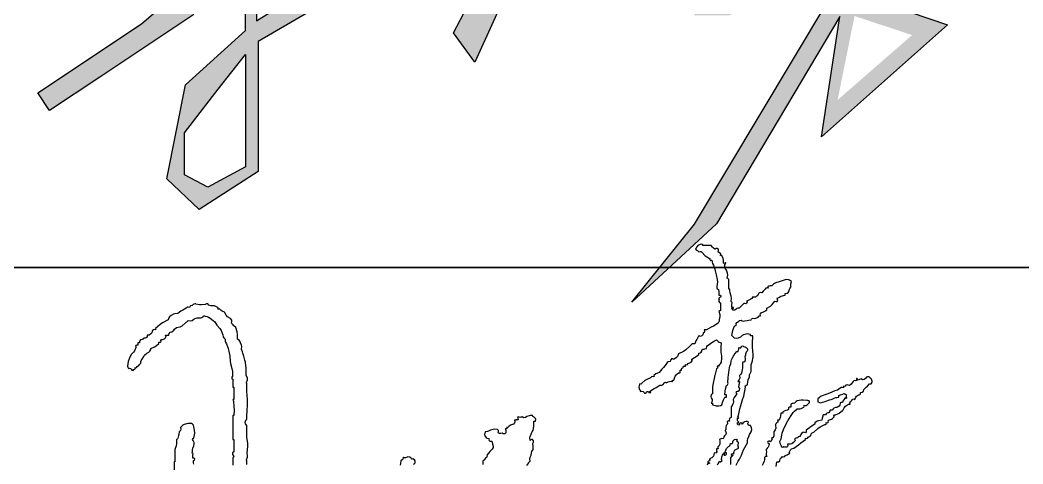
# Model space of a CAD drawing. Header units: millimetres. Extents: x 2359 to 61759, y 2141 to 44141.
# Drawn here: x 58696 to 60047, y 16444 to 17042 of the extents above; entities that cross this region are included whole.
import ezdxf

# ---------------------------------------------------------------- set-up
doc = ezdxf.new("R2010")
doc.units = ezdxf.units.MM
doc.header["$LTSCALE"] = 800
doc.layers.add('sign16-HHW$0$电子签明', color=7, linetype='Continuous')
doc.layers.add('SX-TK-HF-20190012-S001-QM$0$电子签明', color=7, linetype='Continuous')

# ---------------------------------------------------------------- blocks, each defined once
blk = doc.blocks.new('sign16-HHW$0$zhcy')
at = {"layer": 'sign16-HHW$0$电子签明'}
h = blk.add_hatch(color=256, dxfattribs=at)
h.dxf.hatch_style = 1
h.paths.add_polyline_path([(0.8307, -0.1582), (0.8079, -0.2713), (0.9082, -0.1839)], flags=16)
h.paths.add_polyline_path([(0.0103, -0.2102), (0.0103, -0.3614), (-0.0405, -0.389), (-0.0719, -0.3721), (-0.0719, -0.3155), (-0.0265, -0.2569)], flags=16)
h.paths.add_polyline_path([(-0.1738, 0.0883), (-0.1738, 0.0064), (-0.1287, -0.0274), (0, 0), (-0.0194, 0.1391), (0.0022, 0.1421), (0.0613, 0.0419), (0.0484, -0.0193), (0.0254, -0.0497), (0.0254, -0.1646), (0.2344, -0.0332), (0.2989, -0.007), (0.3529, -0.007), (0.3671, -0.0619), (0.4181, 0.0335), (0.4826, 0.0838), (0.5271, 0.0838), (0.5407, 0.0663), (0.5407, 0.0309), (0.53, 0.0104), (0.6327, 0.1373), (0.6627, 0.147), (0.6691, 0.1272), (0.6691, 0.0368), (0.6546, 0.0137), (0.6813, 0.0279), (0.7117, 0.0279), (0.719, 0.0178), (0.719, -0.0069), (0.6783, -0.0417), (0.7523, -0.0329), (0.7644, -0.0427), (0.7131, -0.1056), (0.7564, -0.1056), (0.8003, -0.1213), (0.8577, 0.0271), (0.8317, -0.1273), (0.9558, -0.1702), (0.7862, -0.3211), (0.8109, -0.1588), (0.6446, -0.4381), (0.5309, -0.5439), (0.6153, -0.4388), (0.7934, -0.1411), (0.7363, -0.1275), (0.6616, -0.1573), (0.6141, -0.1573), (0.6616, -0.1164), (0.7243, -0.0623), (0.6245, -0.0623), (0.6908, -0.008), (0.6063, -0.0217), (0.6414, 0.042), (0.6414, 0.109), (0.5076, -0.0364), (0.5076, 0.0071), (0.5076, 0.0688), (0.4243, 0.0108), (0.3191, -0.2203), (0.2905, -0.1807), (0.3457, -0.0755), (0.3457, -0.0372), (0.2937, -0.0372), (0.0273, -0.1925), (0.0273, -0.3677), (-0.0522, -0.4191), (-0.0957, -0.3776), (-0.0703, -0.251), (0.0102, -0.1777), (0.0102, -0.0912), (-0.0593, -0.1561), (-0.1859, -0.2405), (-0.2537, -0.2856), (-0.2695, -0.2619), (-0.1297, -0.1688), (-0.0125, -0.0677), (0.0063, -0.0517), (0.0063, -0.0227), (-0.0837, -0.0536), (-0.154, -0.0417), (-0.1948, -0.0013), (-0.1948, 0.0758), (-0.1948, 0.091), (-0.1798, 0.0868)])
for points in [[(0.0254, -0.0497), (0.0254, -0.1646), (0.2344, -0.0332)], [(0.8317, -0.1273), (0.9558, -0.1702), (0.7862, -0.3211), (0.8109, -0.1588), (0.6446, -0.4381), (0.5309, -0.5439), (0.6153, -0.4388), (0.7934, -0.1411)], [(0.4243, 0.0108), (0.3191, -0.2203), (0.2905, -0.1807), (0.3457, -0.0755)], [(0.2937, -0.0372), (0.0273, -0.1925), (0.0273, -0.3677), (-0.0522, -0.4191), (-0.0957, -0.3776), (-0.0703, -0.251), (0.0102, -0.1777), (0.0102, -0.0912)], [(-0.0593, -0.1561), (-0.1859, -0.2405), (-0.2537, -0.2856), (-0.2695, -0.2619), (-0.2695, -0.2619), (-0.1297, -0.1688), (-0.0125, -0.0677)]]:
    blk.add_lwpolyline(points, dxfattribs=at)
blk.add_lwpolyline([(0.0103, -0.2102), (0.0103, -0.3614), (-0.0405, -0.389), (-0.0719, -0.3721), (-0.0719, -0.3155), (-0.0265, -0.2569)], close=True, dxfattribs=at)
blk = doc.blocks.new('sign16-HHW')
blk.add_line((-50, 135.675), (0, 135.675))
blk.add_lwpolyline([(-50, 156.675), (0, 156.675), (0, 135.675), (-50, 135.675)], close=True)
blk.add_lwpolyline([(-30, 135.675), (0, 135.675)])
at = {"xscale": 10, "yscale": 10, "zscale": 10}
blk.add_blockref('sign16-HHW$0$zhcy', (-17.697, 140.648), dxfattribs=at)
blk = doc.blocks.new('AX-TK-HF-20190012-S001-TQ2$0$BZTQ')
at = {"color": 4}
blk.add_line((-70, 135.675), (0, 135.675), dxfattribs=at)
blk = doc.blocks.new('AX-TK-HF-20190012-S001-TQ2')
blk.add_blockref('AX-TK-HF-20190012-S001-TQ2$0$BZTQ', (0, 0))
blk = doc.blocks.new('SX-TK-HF-20190012-S001-QM$0$马传喜', base_point=(11.482, 19.802))
at = {"layer": 'SX-TK-HF-20190012-S001-QM$0$电子签明'}
for points in [[(36.503, 25.16), (36.514, 25.242), (36.547, 25.245), (36.569, 25.265), (36.577, 25.297), (36.593, 25.314), (36.602, 25.322), (36.618, 25.339), (36.639, 25.334), (36.656, 25.341), (36.667, 25.36), (36.702, 25.372), (36.719, 25.38), (36.75, 25.401), (36.742, 25.404), (36.738, 25.415), (36.743, 25.422), (36.759, 25.46), (36.78, 25.479), (36.82, 25.492), (36.903, 25.553), (36.944, 25.584), (37.028, 25.644), (37.028, 25.656), (37.028, 25.661), (37.028, 25.672), (37.047, 25.666), (37.064, 25.67), (37.077, 25.686), (37.094, 25.701), (37.104, 25.706), (37.125, 25.714), (37.129, 25.747), (37.148, 25.769), (37.181, 25.776), (37.25, 25.842), (37.291, 25.871), (37.375, 25.915), (37.393, 25.917), (37.405, 25.932), (37.403, 25.95), (37.421, 25.948), (37.432, 25.952), (37.445, 25.964), (37.439, 25.978), (37.445, 25.992), (37.459, 25.999), (37.496, 26.013), (37.515, 26.025), (37.542, 26.054), (37.54, 26.072), (37.552, 26.087), (37.57, 26.089), (37.612, 26.109), (37.632, 26.122), (37.667, 26.152), (37.674, 26.16), (37.684, 26.163), (37.695, 26.158), (37.723, 26.217), (37.747, 26.245), (37.799, 26.283), (37.813, 26.283), (37.82, 26.283), (37.834, 26.283), (37.828, 26.307), (37.835, 26.326), (37.855, 26.339), (37.866, 26.36), (37.88, 26.37), (37.903, 26.374), (37.906, 26.368), (37.911, 26.366), (37.917, 26.367), (37.931, 26.406), (37.946, 26.426), (37.98, 26.45), (37.995, 26.451), (38.003, 26.454), (38.014, 26.464), (38.014, 26.475), (38.014, 26.481), (38.014, 26.492), (38.048, 26.496), (38.069, 26.515), (38.077, 26.547), (38.119, 26.586), (38.14, 26.605), (38.181, 26.645), (38.192, 26.645), (38.198, 26.645), (38.209, 26.645), (38.225, 26.674), (38.227, 26.697), (38.216, 26.728), (38.199, 26.745), (38.191, 26.753), (38.174, 26.77), (38.144, 26.772), (38.125, 26.764), (38.105, 26.742), (38.082, 26.722), (38.055, 26.719), (38.028, 26.735), (38.002, 26.723), (37.988, 26.718), (37.959, 26.714), (37.965, 26.725), (37.957, 26.741), (37.945, 26.742), (37.947, 26.724), (37.943, 26.713), (37.931, 26.7), (37.912, 26.707), (37.895, 26.702), (37.883, 26.686), (37.86, 26.656), (37.847, 26.642), (37.82, 26.617), (37.793, 26.625), (37.778, 26.627), (37.751, 26.624), (37.742, 26.607), (37.727, 26.6), (37.709, 26.603), (37.709, 26.592), (37.709, 26.586), (37.709, 26.575), (37.692, 26.579), (37.684, 26.58), (37.667, 26.582), (37.629, 26.548), (37.605, 26.534), (37.556, 26.52), (37.459, 26.481), (37.41, 26.462), (37.313, 26.422), (37.286, 26.405), (37.274, 26.395), (37.25, 26.374), (37.25, 26.354), (37.25, 26.345), (37.25, 26.325), (37.28, 26.309), (37.302, 26.307), (37.334, 26.318), (37.385, 26.332), (37.41, 26.34), (37.459, 26.36), (37.493, 26.366), (37.511, 26.372), (37.542, 26.388), (37.575, 26.399), (37.592, 26.403), (37.626, 26.409), (37.626, 26.42), (37.626, 26.425), (37.626, 26.436), (37.648, 26.445), (37.659, 26.449), (37.681, 26.457), (37.698, 26.463), (37.706, 26.465), (37.723, 26.471), (37.739, 26.462), (37.747, 26.458), (37.764, 26.45), (37.761, 26.434), (37.76, 26.425), (37.757, 26.409), (37.766, 26.402), (37.766, 26.387), (37.757, 26.381), (37.755, 26.389), (37.744, 26.393), (37.737, 26.388), (37.717, 26.359), (37.708, 26.344), (37.695, 26.311), (37.678, 26.313), (37.666, 26.309), (37.653, 26.297), (37.648, 26.264), (37.634, 26.245), (37.605, 26.228), (37.591, 26.223), (37.584, 26.221), (37.57, 26.221), (37.54, 26.21), (37.525, 26.199), (37.507, 26.172), (37.487, 26.176), (37.474, 26.172), (37.459, 26.158), (37.461, 26.141), (37.449, 26.126), (37.431, 26.124), (37.41, 26.119), (37.398, 26.109), (37.389, 26.089), (37.373, 26.089), (37.364, 26.089), (37.348, 26.089), (37.337, 26.05), (37.331, 26.031), (37.32, 25.992), (37.267, 25.984), (37.239, 25.973), (37.195, 25.943), (37.195, 25.935), (37.195, 25.931), (37.195, 25.922), (37.132, 25.88), (37.102, 25.858), (37.042, 25.811), (37.044, 25.794), (37.04, 25.782), (37.028, 25.769), (37.001, 25.777), (36.981, 25.773), (36.959, 25.756), (36.947, 25.734), (36.941, 25.723), (36.931, 25.7), (36.913, 25.703), (36.898, 25.696), (36.889, 25.679), (36.867, 25.672), (36.856, 25.668), (36.834, 25.658), (36.843, 25.634), (36.838, 25.614), (36.82, 25.596), (36.782, 25.569), (36.755, 25.561), (36.709, 25.561), (36.713, 25.539), (36.709, 25.523), (36.695, 25.506), (36.672, 25.507), (36.661, 25.508), (36.639, 25.512), (36.625, 25.502), (36.603, 25.51), (36.598, 25.526), (36.573, 25.573), (36.571, 25.609), (36.591, 25.658), (36.602, 25.726), (36.611, 25.76), (36.632, 25.825), (36.682, 25.928), (36.71, 25.979), (36.771, 26.075), (36.808, 26.131), (36.832, 26.157), (36.882, 26.2), (36.925, 26.197), (36.949, 26.202), (36.986, 26.221), (37, 26.227), (37.006, 26.242), (37, 26.256), (37.04, 26.26), (37.062, 26.27), (37.091, 26.297), (37.1, 26.311), (37.102, 26.323), (37.098, 26.339), (37.081, 26.343), (37.073, 26.344), (37.056, 26.346), (36.987, 26.355), (36.95, 26.353), (36.882, 26.339), (36.859, 26.329), (36.847, 26.319), (36.834, 26.297), (36.805, 26.295), (36.791, 26.292), (36.764, 26.283), (36.764, 26.261), (36.764, 26.25), (36.764, 26.228), (36.747, 26.23), (36.735, 26.226), (36.723, 26.214), (36.725, 26.197), (36.721, 26.185), (36.709, 26.172), (36.674, 26.167), (36.656, 26.161), (36.625, 26.145), (36.625, 26.133), (36.625, 26.128), (36.625, 26.117), (36.609, 26.117), (36.6, 26.117), (36.584, 26.117), (36.58, 26.066), (36.574, 26.04), (36.556, 25.992), (36.545, 25.992), (36.539, 25.992), (36.528, 25.992), (36.535, 25.973), (36.53, 25.956), (36.514, 25.943), (36.498, 25.93), (36.492, 25.916), (36.493, 25.895), (36.494, 25.848), (36.485, 25.822), (36.459, 25.783), (36.461, 25.739), (36.458, 25.715), (36.445, 25.672), (36.434, 25.677), (36.424, 25.674), (36.417, 25.665), (36.425, 25.663), (36.429, 25.651), (36.424, 25.644), (36.417, 25.626), (36.411, 25.617), (36.396, 25.603), (36.39, 25.615), (36.372, 25.619), (36.361, 25.61), (36.353, 25.608), (36.349, 25.596), (36.354, 25.589), (36.371, 25.583), (36.378, 25.562), (36.368, 25.547), (36.364, 25.523), (36.358, 25.51), (36.341, 25.492), (36.324, 25.469), (36.32, 25.45), (36.327, 25.422), (36.32, 25.389), (36.322, 25.37), (36.334, 25.339), (36.316, 25.341), (36.305, 25.337), (36.292, 25.325), (36.295, 25.28), (36.29, 25.255), (36.271, 25.214), (36.253, 25.181)], [(35.785, 25.186), (35.823, 25.258), (35.843, 25.295), (35.882, 25.367), (35.917, 25.458), (35.938, 25.503), (35.986, 25.589), (35.985, 25.635), (35.991, 25.66), (36.014, 25.7), (36.025, 25.736), (36.034, 25.753), (36.056, 25.783), (36.064, 25.827), (36.061, 25.854), (36.042, 25.895), (36.016, 25.897), (36, 25.911), (35.993, 25.936), (36.002, 25.943), (36.005, 25.953), (36, 25.964), (35.984, 25.968), (35.975, 25.969), (35.958, 25.971), (35.936, 25.964), (35.925, 25.959), (35.903, 25.95), (35.907, 25.939), (35.905, 25.93), (35.896, 25.922), (35.883, 25.938), (35.866, 25.943), (35.847, 25.936), (35.847, 25.925), (35.847, 25.92), (35.847, 25.908), (35.83, 25.906), (35.818, 25.91), (35.806, 25.922), (35.806, 25.933), (35.806, 25.939), (35.806, 25.95), (35.815, 25.944), (35.828, 25.947), (35.833, 25.957), (35.822, 25.968), (35.817, 25.974), (35.806, 25.985), (35.806, 26.004), (35.806, 26.014), (35.806, 26.033), (35.816, 26.029), (35.826, 26.032), (35.833, 26.04), (35.821, 26.047), (35.817, 26.064), (35.827, 26.075), (35.851, 26.199), (35.867, 26.26), (35.903, 26.381), (35.911, 26.397), (35.915, 26.406), (35.924, 26.422), (35.935, 26.489), (35.94, 26.522), (35.952, 26.589), (35.946, 26.6), (35.953, 26.615), (35.965, 26.617), (35.97, 26.626), (35.976, 26.629), (35.986, 26.631), (35.992, 26.688), (36, 26.717), (36.021, 26.77), (36.025, 26.811), (36.033, 26.833), (36.056, 26.867), (36.051, 26.945), (36.056, 26.986), (36.077, 27.061), (36.085, 27.105), (36.088, 27.128), (36.09, 27.173), (36.08, 27.306), (36.078, 27.373), (36.084, 27.506), (36.067, 27.506), (36.058, 27.506), (36.042, 27.506), (36.042, 27.517), (36.042, 27.523), (36.042, 27.534), (36.009, 27.541), (35.992, 27.542), (35.958, 27.541), (35.916, 27.528), (35.894, 27.516), (35.861, 27.485), (35.823, 27.466), (35.799, 27.461), (35.757, 27.464), (35.738, 27.484), (35.728, 27.493), (35.708, 27.513), (35.716, 27.572), (35.723, 27.602), (35.743, 27.659), (35.758, 27.685), (35.768, 27.697), (35.792, 27.714), (35.784, 27.73), (35.79, 27.748), (35.806, 27.756), (35.831, 27.774), (35.845, 27.782), (35.875, 27.791), (35.892, 27.776), (35.908, 27.772), (35.931, 27.777), (35.981, 27.785), (36.006, 27.789), (36.056, 27.798), (36.061, 27.809), (36.064, 27.814), (36.07, 27.826), (36.115, 27.822), (36.14, 27.826), (36.181, 27.846), (36.189, 27.863), (36.204, 27.87), (36.222, 27.867), (36.218, 27.89), (36.222, 27.905), (36.236, 27.923), (36.277, 27.941), (36.297, 27.952), (36.334, 27.978), (36.334, 27.989), (36.334, 27.995), (36.334, 28.006), (36.401, 28.043), (36.433, 28.07), (36.479, 28.131), (36.501, 28.123), (36.52, 28.128), (36.535, 28.145), (36.529, 28.162), (36.527, 28.17), (36.521, 28.187), (36.548, 28.198), (36.56, 28.205), (36.584, 28.221), (36.618, 28.226), (36.635, 28.231), (36.667, 28.242), (36.667, 28.253), (36.667, 28.259), (36.667, 28.27), (36.7, 28.276), (36.72, 28.289), (36.736, 28.319), (36.739, 28.346), (36.746, 28.361), (36.764, 28.381), (36.764, 28.423), (36.767, 28.445), (36.778, 28.485), (36.744, 28.509), (36.722, 28.517), (36.681, 28.52), (36.645, 28.507), (36.627, 28.501), (36.591, 28.492), (36.557, 28.481), (36.541, 28.476), (36.507, 28.465), (36.47, 28.449), (36.452, 28.437), (36.424, 28.409), (36.404, 28.406), (36.395, 28.405), (36.375, 28.402), (36.364, 28.404), (36.353, 28.393), (36.354, 28.381), (36.36, 28.378), (36.362, 28.373), (36.361, 28.367), (36.338, 28.373), (36.319, 28.366), (36.306, 28.346), (36.281, 28.321), (36.268, 28.309), (36.243, 28.284), (36.215, 28.286), (36.194, 28.275), (36.181, 28.249), (36.161, 28.23), (36.152, 28.22), (36.132, 28.201), (36.113, 28.203), (36.103, 28.205), (36.084, 28.208), (36.064, 28.178), (36.047, 28.165), (36.014, 28.152), (35.998, 28.142), (35.99, 28.138), (35.972, 28.131), (35.979, 28.112), (35.974, 28.095), (35.958, 28.083), (35.941, 28.091), (35.924, 28.089), (35.91, 28.076), (35.882, 28.048), (35.868, 28.034), (35.84, 28.006), (35.814, 28.006), (35.799, 28.001), (35.778, 27.985), (35.758, 27.97), (35.731, 27.973), (35.715, 27.992), (35.71, 27.995), (35.708, 28), (35.708, 28.006), (35.719, 28), (35.735, 28.008), (35.736, 28.02), (35.725, 28.02), (35.72, 28.02), (35.708, 28.02), (35.708, 28.053), (35.709, 28.07), (35.715, 28.103), (35.707, 28.112), (35.703, 28.116), (35.695, 28.124), (35.7, 28.188), (35.695, 28.223), (35.674, 28.284), (35.673, 28.318), (35.669, 28.337), (35.653, 28.367), (35.653, 28.428), (35.653, 28.459), (35.653, 28.52), (35.642, 28.531), (35.636, 28.537), (35.625, 28.548), (35.633, 28.603), (35.63, 28.634), (35.611, 28.687), (35.587, 28.726), (35.58, 28.752), (35.583, 28.798), (35.594, 28.802), (35.598, 28.817), (35.59, 28.826), (35.584, 28.812), (35.57, 28.806), (35.556, 28.812), (35.555, 28.869), (35.549, 28.898), (35.528, 28.951), (35.517, 28.951), (35.511, 28.951), (35.5, 28.951), (35.506, 28.974), (35.499, 28.993), (35.479, 29.006), (35.467, 29.009), (35.46, 29.023), (35.465, 29.034), (35.466, 29.06), (35.442, 29.081), (35.417, 29.076), (35.416, 29.07), (35.408, 29.066), (35.403, 29.069), (35.372, 29.09), (35.357, 29.103), (35.333, 29.131), (35.278, 29.131), (35.25, 29.131), (35.194, 29.131), (35.18, 29.151), (35.162, 29.158), (35.139, 29.152), (35.097, 29.131), (35.077, 29.111), (35.055, 29.069), (35.079, 29.051), (35.09, 29.041), (35.111, 29.02), (35.136, 29.026), (35.154, 29.023), (35.174, 29.006), (35.224, 28.953), (35.255, 28.929), (35.319, 28.895), (35.314, 28.879), (35.316, 28.867), (35.326, 28.854), (35.331, 28.862), (35.337, 28.866), (35.347, 28.867), (35.351, 28.83), (35.357, 28.81), (35.375, 28.777), (35.4, 28.709), (35.41, 28.674), (35.424, 28.603), (35.443, 28.522), (35.446, 28.478), (35.438, 28.395), (35.437, 28.37), (35.445, 28.354), (35.465, 28.34), (35.47, 28.301), (35.472, 28.281), (35.472, 28.242), (35.483, 28.242), (35.489, 28.242), (35.5, 28.242), (35.507, 28.223), (35.502, 28.206), (35.486, 28.194), (35.473, 28.187), (35.47, 28.17), (35.479, 28.159), (35.47, 28.141), (35.473, 28.125), (35.486, 28.11), (35.489, 28.105), (35.494, 28.103), (35.5, 28.103), (35.5, 28.048), (35.5, 28.02), (35.5, 27.964), (35.489, 27.959), (35.483, 27.956), (35.472, 27.951), (35.49, 27.892), (35.492, 27.858), (35.479, 27.798), (35.476, 27.772), (35.471, 27.758), (35.458, 27.735), (35.376, 27.685), (35.335, 27.662), (35.25, 27.617), (35.233, 27.617), (35.225, 27.617), (35.208, 27.617), (35.217, 27.593), (35.213, 27.572), (35.194, 27.555), (35.184, 27.525), (35.169, 27.509), (35.139, 27.499), (35.128, 27.508), (35.11, 27.505), (35.104, 27.492), (35.075, 27.445), (35.062, 27.419), (35.042, 27.367), (35.002, 27.363), (34.98, 27.353), (34.951, 27.325), (34.881, 27.257), (34.838, 27.228), (34.75, 27.186), (34.732, 27.14), (34.714, 27.117), (34.673, 27.089), (34.654, 27.092), (34.644, 27.093), (34.625, 27.096), (34.61, 27.079), (34.604, 27.069), (34.597, 27.048), (34.564, 27.042), (34.544, 27.028), (34.528, 26.999), (34.477, 26.941), (34.452, 26.912), (34.403, 26.853), (34.362, 26.835), (34.342, 26.824), (34.305, 26.797), (34.305, 26.786), (34.305, 26.781), (34.305, 26.77), (34.281, 26.779), (34.261, 26.774), (34.243, 26.756), (34.177, 26.725), (34.146, 26.705), (34.09, 26.659), (34.082, 26.646), (34.07, 26.641), (34.055, 26.645), (34.04, 26.609), (34.039, 26.585), (34.048, 26.547), (34.058, 26.531), (34.062, 26.523), (34.069, 26.506), (34.093, 26.515), (34.114, 26.51), (34.132, 26.492), (34.138, 26.479), (34.156, 26.476), (34.166, 26.485), (34.175, 26.502), (34.19, 26.509), (34.208, 26.506), (34.216, 26.491), (34.237, 26.487), (34.25, 26.499), (34.241, 26.501), (34.237, 26.513), (34.243, 26.52), (34.313, 26.561), (34.347, 26.582), (34.416, 26.624), (34.45, 26.623), (34.471, 26.633), (34.493, 26.659), (34.498, 26.672), (34.518, 26.675), (34.528, 26.666), (34.565, 26.681), (34.585, 26.687), (34.625, 26.693), (34.628, 26.688), (34.633, 26.686), (34.639, 26.686), (34.639, 26.697), (34.639, 26.703), (34.639, 26.714), (34.653, 26.709), (34.667, 26.714), (34.673, 26.728), (34.688, 26.782), (34.707, 26.81), (34.75, 26.846), (34.761, 26.842), (34.77, 26.845), (34.778, 26.853), (34.778, 26.87), (34.778, 26.878), (34.778, 26.895), (34.789, 26.895), (34.794, 26.895), (34.805, 26.895), (34.802, 26.913), (34.81, 26.928), (34.826, 26.936), (34.835, 26.944), (34.838, 26.954), (34.833, 26.964), (34.85, 26.964), (34.858, 26.964), (34.875, 26.964), (34.875, 26.975), (34.875, 26.981), (34.875, 26.992), (34.893, 26.989), (34.908, 26.996), (34.917, 27.013), (34.955, 27.024), (34.975, 27.037), (35, 27.068), (34.991, 27.073), (34.987, 27.079), (34.986, 27.089), (35.038, 27.12), (35.063, 27.136), (35.111, 27.173), (35.111, 27.184), (35.111, 27.189), (35.111, 27.2), (35.137, 27.203), (35.153, 27.213), (35.167, 27.235), (35.168, 27.25), (35.171, 27.258), (35.181, 27.27), (35.209, 27.272), (35.223, 27.275), (35.25, 27.284), (35.256, 27.317), (35.269, 27.336), (35.299, 27.353), (35.349, 27.39), (35.376, 27.406), (35.431, 27.437), (35.458, 27.407), (35.476, 27.395), (35.514, 27.381), (35.508, 27.314), (35.507, 27.281), (35.507, 27.214), (35.518, 27.143), (35.52, 27.106), (35.514, 27.034), (35.496, 27.005), (35.486, 26.991), (35.465, 26.964), (35.457, 26.964), (35.453, 26.964), (35.444, 26.964), (35.451, 26.945), (35.446, 26.928), (35.431, 26.916), (35.421, 26.868), (35.415, 26.844), (35.403, 26.797), (35.398, 26.787), (35.397, 26.781), (35.396, 26.77), (35.385, 26.714), (35.379, 26.686), (35.368, 26.631), (35.365, 26.617), (35.364, 26.61), (35.361, 26.596), (35.361, 26.543), (35.361, 26.517), (35.361, 26.464), (35.35, 26.459), (35.344, 26.456), (35.333, 26.45), (35.327, 26.416), (35.333, 26.394), (35.354, 26.367), (35.353, 26.338), (35.348, 26.322), (35.333, 26.297), (35.344, 26.297), (35.35, 26.297), (35.361, 26.297), (35.361, 26.286), (35.361, 26.281), (35.361, 26.27), (35.405, 26.258), (35.427, 26.254), (35.472, 26.249), (35.495, 26.256), (35.506, 26.26), (35.528, 26.27), (35.543, 26.327), (35.555, 26.356), (35.583, 26.409), (35.595, 26.409), (35.6, 26.409), (35.611, 26.409), (35.611, 26.425), (35.611, 26.434), (35.611, 26.45), (35.6, 26.45), (35.595, 26.45), (35.583, 26.45), (35.589, 26.518), (35.595, 26.551), (35.611, 26.617), (35.631, 26.63), (35.638, 26.65), (35.632, 26.672), (35.643, 26.761), (35.649, 26.806), (35.66, 26.895), (35.663, 26.94), (35.669, 26.964), (35.688, 27.006), (35.692, 27.055), (35.7, 27.08), (35.722, 27.124), (35.749, 27.168), (35.765, 27.189), (35.799, 27.228), (35.807, 27.228), (35.811, 27.228), (35.82, 27.228), (35.828, 27.255), (35.831, 27.269), (35.833, 27.298), (35.853, 27.291), (35.869, 27.296), (35.882, 27.311), (35.888, 27.324), (35.906, 27.328), (35.917, 27.318), (35.948, 27.311), (35.965, 27.301), (35.986, 27.277), (35.986, 27.25), (35.981, 27.235), (35.965, 27.214), (35.954, 27.181), (35.949, 27.164), (35.938, 27.131), (35.947, 27.093), (35.946, 27.07), (35.931, 27.034), (35.92, 27.034), (35.914, 27.034), (35.903, 27.034), (35.899, 27.017), (35.898, 27.009), (35.896, 26.992), (35.895, 26.931), (35.892, 26.9), (35.882, 26.839), (35.87, 26.821), (35.863, 26.812), (35.847, 26.797), (35.848, 26.751), (35.839, 26.725), (35.813, 26.686), (35.827, 26.686), (35.833, 26.686), (35.847, 26.686), (35.837, 26.648), (35.832, 26.628), (35.827, 26.589), (35.843, 26.56), (35.84, 26.532), (35.82, 26.506), (35.801, 26.509), (35.786, 26.502), (35.778, 26.485), (35.79, 26.478), (35.794, 26.461), (35.785, 26.45), (35.759, 26.419), (35.748, 26.402), (35.729, 26.367), (35.736, 26.323), (35.733, 26.297), (35.715, 26.256), (35.71, 26.247), (35.704, 26.243), (35.695, 26.242), (35.695, 26.161), (35.695, 26.121), (35.695, 26.04), (35.673, 26.029), (35.664, 26.015), (35.66, 25.992), (35.665, 25.989), (35.668, 25.984), (35.667, 25.978), (35.649, 25.98), (35.638, 25.976), (35.625, 25.964), (35.629, 25.935), (35.623, 25.916), (35.604, 25.895), (35.6, 25.864), (35.599, 25.849), (35.597, 25.818), (35.589, 25.816), (35.585, 25.804), (35.59, 25.797), (35.604, 25.766), (35.6, 25.738), (35.576, 25.714), (35.565, 25.692), (35.56, 25.681), (35.549, 25.658), (35.524, 25.664), (35.506, 25.66), (35.486, 25.644), (35.488, 25.622), (35.489, 25.611), (35.493, 25.589), (35.49, 25.563), (35.485, 25.549), (35.472, 25.526), (35.456, 25.514), (35.452, 25.497), (35.458, 25.478), (35.447, 25.478), (35.442, 25.478), (35.431, 25.478), (35.432, 25.455), (35.433, 25.444), (35.438, 25.422), (35.425, 25.406), (35.408, 25.402), (35.389, 25.408), (35.385, 25.369), (35.375, 25.347), (35.347, 25.318), (35.33, 25.31), (35.322, 25.306), (35.306, 25.297), (35.309, 25.279), (35.301, 25.264), (35.285, 25.255), (35.276, 25.248), (35.273, 25.238), (35.278, 25.228), (35.288, 25.234), (35.304, 25.226), (35.306, 25.214), (35.294, 25.214), (35.289, 25.214), (35.278, 25.214), (35.261, 25.185)], [(35.443, 25.189), (35.46, 25.211), (35.493, 25.255), (35.495, 25.247), (35.507, 25.243), (35.514, 25.249), (35.527, 25.255), (35.53, 25.273), (35.521, 25.283), (35.527, 25.337), (35.538, 25.365), (35.569, 25.408), (35.569, 25.392), (35.569, 25.383), (35.569, 25.367), (35.587, 25.365), (35.598, 25.368), (35.611, 25.381), (35.611, 25.392), (35.611, 25.397), (35.611, 25.408), (35.6, 25.408), (35.595, 25.408), (35.583, 25.408), (35.598, 25.457), (35.612, 25.482), (35.646, 25.519), (35.668, 25.533), (35.678, 25.549), (35.681, 25.575), (35.698, 25.573), (35.71, 25.577), (35.722, 25.589), (35.725, 25.615), (35.735, 25.631), (35.757, 25.644), (35.776, 25.65), (35.789, 25.648), (35.806, 25.638), (35.797, 25.635), (35.793, 25.624), (35.799, 25.617), (35.807, 25.608), (35.811, 25.604), (35.82, 25.596), (35.819, 25.571), (35.817, 25.558), (35.813, 25.533), (35.823, 25.513), (35.82, 25.495), (35.806, 25.478), (35.784, 25.466), (35.773, 25.46), (35.75, 25.45), (35.741, 25.423), (35.738, 25.409), (35.736, 25.381), (35.721, 25.39), (35.701, 25.383), (35.695, 25.367), (35.704, 25.373), (35.717, 25.37), (35.722, 25.36), (35.706, 25.343), (35.697, 25.335), (35.681, 25.318), (35.681, 25.271), (35.681, 25.247), (35.681, 25.2)], [(32.022, 25.18), (32.062, 25.228), (32.064, 25.241), (32.07, 25.249), (32.083, 25.255), (32.079, 25.301), (32.084, 25.326), (32.103, 25.367), (32.108, 25.408), (32.115, 25.429), (32.138, 25.464), (32.14, 25.508), (32.139, 25.531), (32.131, 25.575), (32.145, 25.599), (32.143, 25.623), (32.124, 25.644), (32.107, 25.646), (32.095, 25.643), (32.083, 25.631), (32.079, 25.676), (32.084, 25.701), (32.103, 25.742), (32.113, 25.771), (32.12, 25.786), (32.138, 25.811), (32.15, 25.877), (32.152, 25.911), (32.152, 25.978), (32.163, 25.978), (32.169, 25.978), (32.18, 25.978), (32.184, 26.007), (32.178, 26.026), (32.159, 26.047), (32.143, 26.055), (32.135, 26.061), (32.124, 26.075), (32.085, 26.077), (32.064, 26.074), (32.027, 26.061), (32.002, 26.039), (31.972, 26.037), (31.944, 26.054), (31.927, 26.049), (31.919, 26.046), (31.902, 26.04), (31.888, 26.05), (31.876, 26.052), (31.86, 26.047), (31.864, 26.031), (31.865, 26.022), (31.867, 26.006), (31.865, 25.997), (31.853, 25.993), (31.846, 25.999), (31.83, 25.997), (31.821, 25.995), (31.805, 25.992), (31.809, 25.963), (31.803, 25.944), (31.784, 25.922), (31.748, 25.911), (31.731, 25.902), (31.701, 25.881), (31.692, 25.868), (31.68, 25.863), (31.666, 25.867), (31.666, 25.856), (31.666, 25.85), (31.666, 25.839), (31.655, 25.839), (31.649, 25.839), (31.638, 25.839), (31.646, 25.812), (31.648, 25.797), (31.645, 25.769), (31.629, 25.75), (31.602, 25.747), (31.582, 25.763), (31.556, 25.753), (31.537, 25.755), (31.513, 25.769), (31.517, 25.792), (31.514, 25.807), (31.499, 25.825), (31.449, 25.829), (31.422, 25.826), (31.374, 25.811), (31.337, 25.796), (31.317, 25.79), (31.277, 25.783), (31.269, 25.757), (31.267, 25.742), (31.27, 25.714), (31.292, 25.683), (31.31, 25.67), (31.346, 25.658), (31.344, 25.641), (31.348, 25.629), (31.36, 25.617), (31.378, 25.619), (31.389, 25.615), (31.402, 25.603), (31.405, 25.586), (31.407, 25.578), (31.409, 25.561), (31.422, 25.527), (31.42, 25.502), (31.402, 25.471), (31.363, 25.43), (31.343, 25.409), (31.305, 25.367), (31.31, 25.344), (31.303, 25.325), (31.284, 25.311), (31.266, 25.288), (31.256, 25.276), (31.235, 25.255), (31.235, 25.233), (31.235, 25.222), (31.235, 25.2)], [(29.993, 25.195), (30, 25.214), (30.02, 25.228), (30.017, 25.26), (30.005, 25.279), (29.978, 25.297), (29.96, 25.295), (29.945, 25.307), (29.943, 25.325), (29.921, 25.326), (29.91, 25.328), (29.888, 25.332), (29.861, 25.321), (29.847, 25.318), (29.818, 25.318), (29.815, 25.323), (29.81, 25.326), (29.804, 25.325), (29.8, 25.295), (29.789, 25.278), (29.763, 25.262), (29.758, 25.213), (29.75, 25.188)], [(26.998, 25.197), (26.998, 25.269), (26.992, 25.27), (26.988, 25.278), (26.991, 25.283), (27.007, 25.331), (27.01, 25.358), (27.005, 25.408), (27.016, 25.519), (27.014, 25.576), (26.998, 25.686), (26.998, 25.769), (26.998, 25.811), (26.998, 25.895), (26.974, 25.926), (26.968, 25.953), (26.977, 25.992), (26.982, 26), (26.988, 26.004), (26.998, 26.006), (26.996, 26.061), (26.997, 26.089), (27.005, 26.145), (27.009, 26.289), (27.007, 26.362), (26.998, 26.506), (26.998, 26.567), (26.998, 26.597), (26.998, 26.659), (26.992, 26.659), (26.988, 26.667), (26.991, 26.672), (27.011, 26.719), (27.009, 26.754), (26.984, 26.797), (26.984, 26.859), (26.984, 26.889), (26.984, 26.95), (26.978, 26.951), (26.974, 26.959), (26.977, 26.964), (26.97, 27.037), (26.963, 27.074), (26.943, 27.145), (26.927, 27.195), (26.919, 27.22), (26.901, 27.27), (26.907, 27.315), (26.902, 27.341), (26.88, 27.381), (26.87, 27.413), (26.859, 27.43), (26.831, 27.45), (26.83, 27.535), (26.823, 27.578), (26.797, 27.659), (26.766, 27.689), (26.751, 27.705), (26.72, 27.735), (26.729, 27.768), (26.725, 27.791), (26.706, 27.819), (26.651, 27.853), (26.626, 27.88), (26.595, 27.937), (26.555, 27.95), (26.535, 27.963), (26.505, 27.992), (26.492, 27.987), (26.48, 27.989), (26.47, 27.999), (26.479, 28.001), (26.483, 28.013), (26.477, 28.02), (26.451, 28.028), (26.438, 28.034), (26.415, 28.048), (26.375, 28.046), (26.355, 28.049), (26.317, 28.062), (26.299, 28.083), (26.27, 28.086), (26.248, 28.069), (26.181, 28.065), (26.147, 28.067), (26.081, 28.076), (26.081, 28.082), (26.073, 28.086), (26.067, 28.083), (26.043, 28.078), (26.03, 28.072), (26.012, 28.055), (25.991, 28.05), (25.979, 28.04), (25.97, 28.02), (25.945, 28.026), (25.927, 28.022), (25.908, 28.006), (25.845, 27.97), (25.814, 27.95), (25.755, 27.909), (25.706, 27.904), (25.68, 27.897), (25.637, 27.874), (25.608, 27.849), (25.596, 27.833), (25.581, 27.798), (25.485, 27.745), (25.439, 27.712), (25.359, 27.638), (25.359, 27.63), (25.359, 27.625), (25.359, 27.617), (25.336, 27.622), (25.321, 27.618), (25.303, 27.603), (25.29, 27.564), (25.275, 27.544), (25.241, 27.52), (25.227, 27.52), (25.22, 27.52), (25.206, 27.52), (25.204, 27.494), (25.194, 27.478), (25.171, 27.464), (25.151, 27.469), (25.133, 27.462), (25.123, 27.443), (25.09, 27.435), (25.071, 27.414), (25.067, 27.381), (25.056, 27.381), (25.05, 27.381), (25.039, 27.381), (25.039, 27.364), (25.039, 27.356), (25.039, 27.339), (25.021, 27.342), (25.006, 27.335), (24.998, 27.318), (25.006, 27.316), (25.01, 27.304), (25.005, 27.298), (24.981, 27.242), (24.963, 27.216), (24.921, 27.173), (24.883, 27.094), (24.868, 27.05), (24.852, 26.964), (24.861, 26.948), (24.866, 26.94), (24.873, 26.923), (24.892, 26.929), (24.909, 26.924), (24.921, 26.909), (24.931, 26.891), (24.956, 26.888), (24.97, 26.902), (24.983, 26.908), (24.989, 26.922), (24.984, 26.936), (25.002, 26.933), (25.017, 26.941), (25.025, 26.957), (25.057, 26.977), (25.072, 26.991), (25.095, 27.02), (25.091, 27.049), (25.097, 27.067), (25.116, 27.089), (25.144, 27.137), (25.161, 27.16), (25.199, 27.2), (25.235, 27.216), (25.253, 27.231), (25.275, 27.263), (25.275, 27.271), (25.275, 27.275), (25.275, 27.284), (25.337, 27.309), (25.366, 27.328), (25.414, 27.374), (25.414, 27.382), (25.414, 27.387), (25.414, 27.395), (25.432, 27.393), (25.443, 27.397), (25.456, 27.409), (25.454, 27.426), (25.466, 27.442), (25.484, 27.443), (25.518, 27.454), (25.536, 27.472), (25.546, 27.506), (25.541, 27.509), (25.539, 27.514), (25.539, 27.52), (25.562, 27.52), (25.573, 27.52), (25.595, 27.52), (25.599, 27.553), (25.618, 27.575), (25.651, 27.582), (25.684, 27.613), (25.7, 27.628), (25.734, 27.659), (25.801, 27.67), (25.837, 27.688), (25.887, 27.735), (25.91, 27.753), (25.921, 27.763), (25.942, 27.784), (25.988, 27.781), (26.015, 27.787), (26.053, 27.812), (26.085, 27.826), (26.102, 27.831), (26.137, 27.832), (26.168, 27.831), (26.187, 27.836), (26.213, 27.853), (26.219, 27.866), (26.237, 27.87), (26.248, 27.86), (26.286, 27.855), (26.306, 27.847), (26.338, 27.826), (26.394, 27.786), (26.42, 27.759), (26.456, 27.7), (26.513, 27.64), (26.536, 27.603), (26.567, 27.527), (26.569, 27.492), (26.581, 27.471), (26.609, 27.45), (26.607, 27.416), (26.612, 27.396), (26.63, 27.367), (26.66, 27.28), (26.673, 27.235), (26.692, 27.145), (26.698, 27.055), (26.705, 27.01), (26.727, 26.923), (26.739, 26.868), (26.742, 26.839), (26.741, 26.784), (26.725, 26.768), (26.729, 26.739), (26.748, 26.728), (26.748, 26.672), (26.748, 26.645), (26.748, 26.589), (26.754, 26.589), (26.756, 26.589), (26.762, 26.589), (26.762, 26.5), (26.762, 26.456), (26.762, 26.367), (26.751, 26.363), (26.747, 26.348), (26.755, 26.339), (26.766, 26.234), (26.767, 26.181), (26.762, 26.075), (26.756, 26.075), (26.754, 26.075), (26.748, 26.075), (26.748, 25.903), (26.748, 25.817), (26.748, 25.644), (26.754, 25.644), (26.756, 25.644), (26.762, 25.644), (26.762, 25.556), (26.762, 25.511), (26.762, 25.422), (26.741, 25.404), (26.738, 25.375), (26.755, 25.353), (26.763, 25.344), (26.759, 25.329), (26.748, 25.325), (26.748, 25.186)], [(26.045, 25.206), (26.038, 25.229), (26.04, 25.269), (26.056, 25.275), (26.063, 25.296), (26.053, 25.311), (26.042, 25.311), (26.037, 25.311), (26.026, 25.311), (26.025, 25.344), (26.026, 25.362), (26.033, 25.394), (26.02, 25.397), (26.013, 25.411), (26.019, 25.422), (26.022, 25.468), (26.028, 25.492), (26.046, 25.533), (26.053, 25.572), (26.05, 25.595), (26.033, 25.631), (26.022, 25.645), (26.03, 25.667), (26.046, 25.672), (26.06, 25.763), (26.059, 25.812), (26.04, 25.901), (26.026, 25.915), (26.019, 25.922), (26.005, 25.936), (25.943, 25.934), (25.911, 25.928), (25.852, 25.908), (25.833, 25.889), (25.823, 25.879), (25.803, 25.86), (25.809, 25.829), (25.803, 25.808), (25.783, 25.783), (25.775, 25.738), (25.77, 25.716), (25.755, 25.672), (25.752, 25.659), (25.746, 25.651), (25.734, 25.644), (25.736, 25.571), (25.73, 25.533), (25.706, 25.464), (25.706, 25.375), (25.706, 25.33), (25.706, 25.242), (25.701, 25.242), (25.698, 25.242), (25.692, 25.242), (25.692, 25.014)]]:
    blk.add_lwpolyline(points, dxfattribs=at)
blk = doc.blocks.new('SX-TK-HF-20190012-S001-QM')
at = {"xscale": 0.75, "yscale": 0.75, "zscale": 0.75}
blk.add_blockref('SX-TK-HF-20190012-S001-QM$0$马传喜', (-29.211, 128.976), dxfattribs=at)
blk = doc.blocks.new('SX-TK-HF-20190012-S001')
for name in ['AX-TK-HF-20190012-S001-TQ2', 'SX-TK-HF-20190012-S001-QM']:
    blk.add_blockref(name, (0, 0))

msp = doc.modelspace()

# ---------------------------------------------------------------- block references
at = {"xscale": 99.99999995327077, "yscale": 99.99999995327077, "zscale": 99.99999995327077}
for name in ['SX-TK-HF-20190012-S001', 'sign16-HHW']:
    msp.add_blockref(name, (60758.9, 3141.3), dxfattribs=at)

doc.saveas('drawing.dxf')
